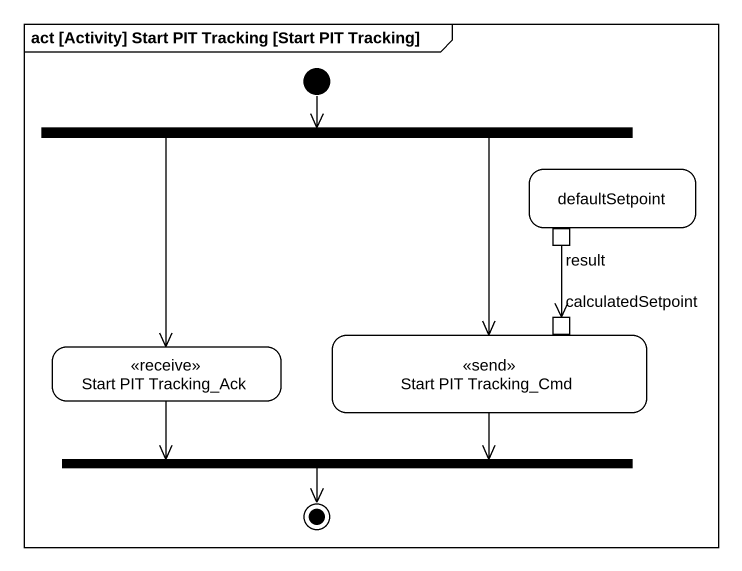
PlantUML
@startuml
mainframe act [Activity] Start PIT Tracking [Start PIT Tracking]
hide empty description
state fork1 <<fork>>
state defaultSetpoint {
  state result <<outputPin>>
}
state "Start PIT Tracking_Ack" as Start_PIT_Tracking_Ack <<receive>>
state "Start PIT Tracking_Cmd" as Start_PIT_Tracking_Cmd <<send>> {
  state calculatedSetpoint <<inputPin>>
}
state fork2 <<join>>
[*] --> fork1
fork1 --> Start_PIT_Tracking_Ack
fork1 --> Start_PIT_Tracking_Cmd
result --> calculatedSetpoint
Start_PIT_Tracking_Ack -right-> fork2
Start_PIT_Tracking_Cmd --> fork2
fork2 --> [*]
@enduml
